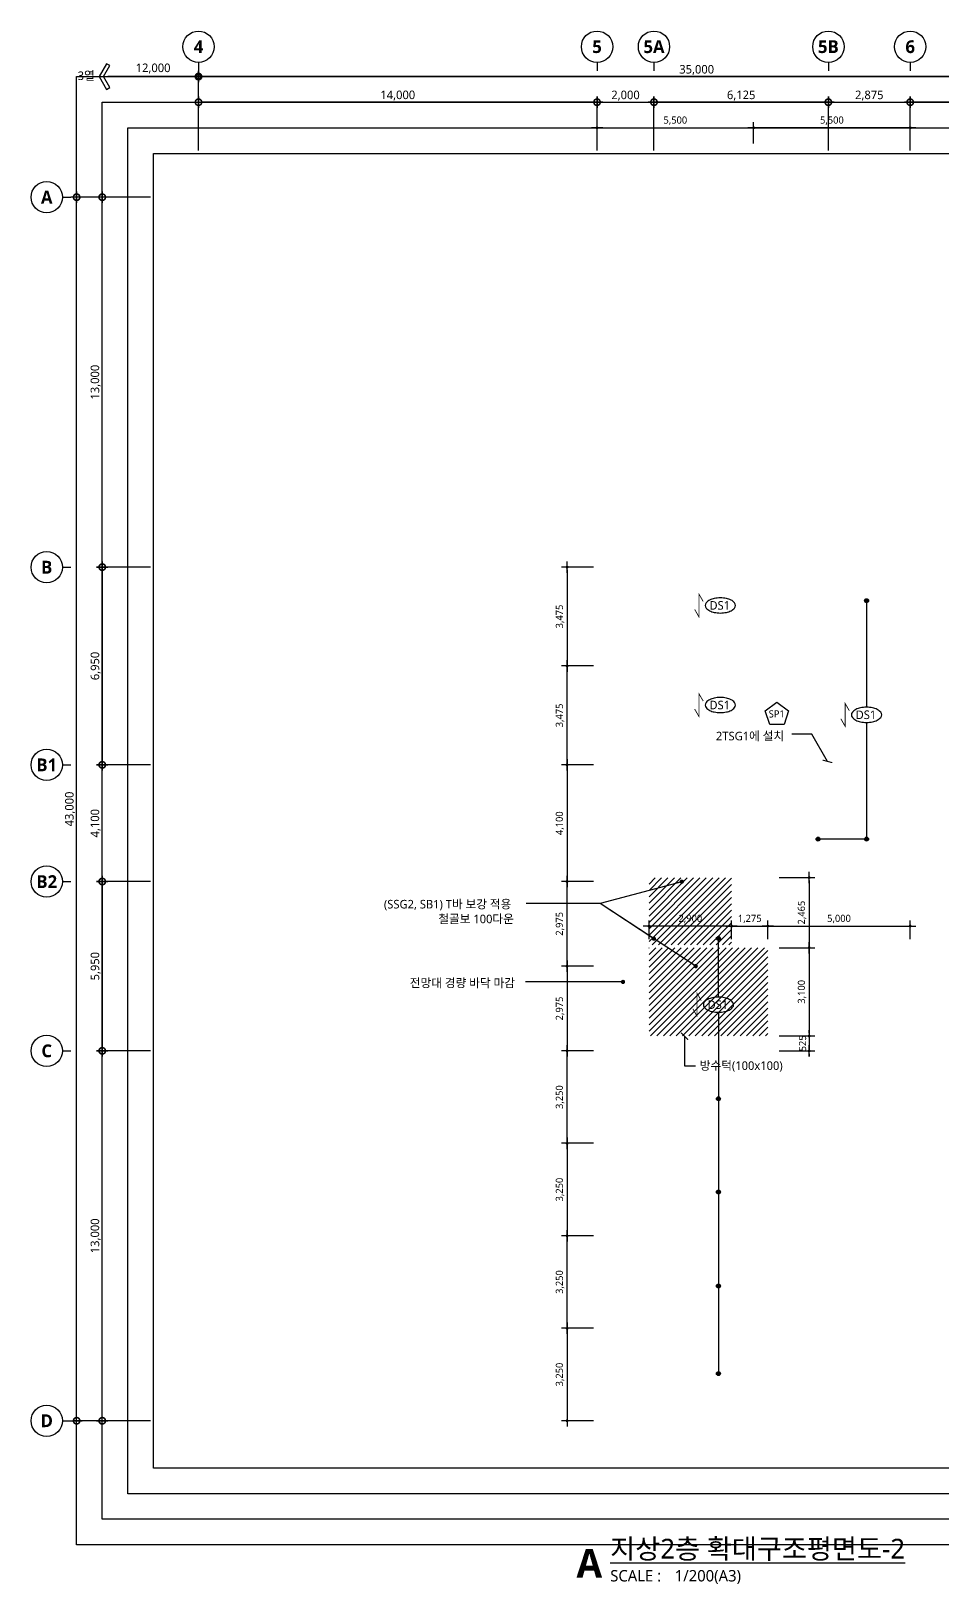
# Model space of a CAD drawing. Header units: millimetres. Extents: x 5446 to 585647, y 2414 to 57106.
# Drawn here: x 273398 to 305429, y 2528 to 57100 of the extents above; entities that cross this region are included whole.
import ezdxf
from ezdxf.enums import TextEntityAlignment as Align

# ---------------------------------------------------------------- set-up
doc = ezdxf.new("R2010")
doc.units = ezdxf.units.MM
doc.header["$LTSCALE"] = 100
doc.layers.get('DEFPOINTS').update_dxf_attribs({"color": 137})
for name, color, linetype in [('DIM', 7, 'Continuous'), ('DIM-INT', 7, 'Continuous'), ('S-COL', 2, 'Continuous'), ('S-SYM', 6, 'Continuous'), ('SYM', 6, 'Continuous'), ('SYM-BUB', 3, 'Continuous'), ('SYM-LEAD', 6, 'Continuous'), ('TAG', 6, 'Continuous'), ('TEX', 3, 'Continuous'), ('TEXT', 3, 'Continuous')]:
    doc.layers.add(name, color=color, linetype=linetype)
doc.layers.add('TEMP', color=171, linetype='Continuous', plot=False)
doc.styles.add('$0$스타일1', font='malgun.ttf')
doc.styles.get("Standard").update_dxf_attribs({"font": 'malgun.ttf'})
doc.styles.add('맑은고딕L', font='malgun.ttf')
doc.styles.add('스타일1', font='malgun.ttf')
doc.styles.add('스타일2', font='malgunbd.ttf')
doc.linetypes.add('WIREMESH2', pattern='A,5,-0.25,["X",Standard,S=1,R=0,X=-0.32,Y=-0.5],-0.25', length=5.5)
doc.dimstyles.new('CJA', dxfattribs={"dimscale": 300, "dimtxt": 2.7, "dimasz": 1, "dimexe": 2, "dimexo": 3, "dimgap": 1, "dimtad": 1, "dimdec": 0, "dimzin": 1, "dimdsep": 46, "dimlunit": 6, "dimtxsty": '$0$스타일1', "dimblk": 'CJDOT', "dimcen": 0.09, "dimdle": 1, "dimclrd": 256, "dimclre": 256, "dimclrt": 3, "dimadec": 0, "dimazin": 0, "dimtfac": 1, "dimtdec": 0, "dimtix": 1, "dimtmove": 2, "dimatfit": 3, "dimldrblk": 'CJDOT', "dimfxl": 1, "dimtolj": 1, "dimtzin": 1, "dimarcsym": 0})
doc.dimstyles.new('DIM-QD 1', dxfattribs={"dimtxt": 3, "dimasz": 1.5, "dimexe": 1, "dimexo": 0, "dimgap": 1, "dimtad": 1, "dimdec": 3, "dimdsep": 46, "dimlunit": 6, "dimtxsty": '스타일1', "dimblk1": 'ARCHTICK', "dimblk2": 'ARCHTICK', "dimsah": 1, "dimcen": 0, "dimclrd": 256, "dimclre": 256, "dimclrt": 3, "dimazin": 2, "dimtfac": 1, "dimtdec": 3, "dimtix": 1, "dimtmove": 2, "dimatfit": 3, "dimldrblk": 'ARCHTICK', "dimfxl": 1, "dimtolj": 1, "dimtzin": 0, "dimarcsym": 0})
doc.dimstyles.new('GAUN-100', dxfattribs={"dimscale": 100, "dimtxt": 3, "dimasz": 1, "dimexe": 1, "dimexo": 1, "dimgap": 0.5, "dimtad": 1, "dimdec": 0, "dimzin": 1, "dimdsep": 46, "dimlunit": 6, "dimtxsty": '스타일1', "dimblk": 'GAUN-DOT', "dimcen": -2, "dimdle": 2, "dimclrd": 256, "dimclre": 256, "dimclrt": 3, "dimadec": 0, "dimazin": 0, "dimtfac": 1, "dimtdec": 0, "dimtix": 1, "dimtmove": 2, "dimatfit": 3, "dimldrblk": 'DOTSMALL', "dimfxl": 1, "dimtolj": 1, "dimtzin": 1, "dimarcsym": 0})
pattern_1 = [(45, (-134620.66, -34637.78), (-112.2532, 112.2532), [])]

# ---------------------------------------------------------------- blocks, each defined once
blk = doc.blocks.new('NEW_BUB')
at = {"layer": 'SYM-BUB', "color": 6}
blk.add_line((0, 3), (0, 0), dxfattribs=at)
blk.add_circle((0, 8.5), 5.5, dxfattribs=at)
at = {"layer": 'SYM-BUB', "color": 3, "style": '스타일2'}
blk.add_attdef('X', text='', height=4.5, dxfattribs=at).set_placement((0, 8.5), align=Align.MIDDLE)
blk = doc.blocks.new('GAUN-DOT')
at = {"linetype": 'ByBlock'}
for p, q in [((2, 0), (-2, 0)), ((0, -2), (0, 2))]:
    blk.add_line(p, q, dxfattribs=at)
at = {"const_width": 2.25}
blk.add_lwpolyline([(0, 0.28125, 1), (0, -0.28125, 1)], format="xyb", close=True, dxfattribs=at)
blk = doc.blocks.new('*D27')
at = {"layer": 'DEFPOINTS', "color": 0, "transparency": 16777216}
for p in [(279279, 55500), (279279, 52800), (314279, 52800)]:
    blk.add_point(p, dxfattribs=at)
at = {"layer": 'DIM', "lineweight": -2, "transparency": 16777216}
for p, q in [((279279, 52900), (279279, 55600)), ((314179, 55500), (279379, 55500)), ((314279, 52900), (314279, 55600))]:
    blk.add_line(p, q, dxfattribs=at)
at = {"layer": 'DIM', "lineweight": -2, "transparency": 16777216, "xscale": 100, "yscale": 100, "zscale": 100, "rotation": 180}
blk.add_blockref('GAUN-DOT', (279279, 55500), dxfattribs=at)
at = {"layer": 'DIM', "lineweight": -2, "transparency": 16777216, "xscale": 100, "yscale": 100, "zscale": 100}
blk.add_blockref('GAUN-DOT', (314279, 55500), dxfattribs=at)
at = {"layer": 'DIM', "color": 3, "transparency": 16777216, "insert": (296779, 55730), "char_height": 300, "attachment_point": 5, "style": '스타일1'}
blk.add_mtext('\\A1;35,000', dxfattribs=at)
blk = doc.blocks.new('_DotSmall')
at = {"color": 0, "linetype": 'ByBlock', "const_width": 0.5}
blk.add_lwpolyline([(-0.0625, 0, 1), (0.0625, 0, 1)], format="xyb", close=True, dxfattribs=at)
blk = doc.blocks.new('*D28')
at = {"layer": 'DEFPOINTS', "color": 0, "transparency": 16777216}
for p in [(304279, 54600), (304279, 52800), (314279, 52800)]:
    blk.add_point(p, dxfattribs=at)
at = {"layer": 'DIM', "lineweight": -2, "transparency": 16777216}
for p, q in [((304279, 52900), (304279, 54700)), ((314179, 54600), (304379, 54600)), ((314279, 52900), (314279, 54700))]:
    blk.add_line(p, q, dxfattribs=at)
at = {"layer": 'DIM', "lineweight": -2, "transparency": 16777216, "xscale": 100, "yscale": 100, "zscale": 100, "rotation": 180}
blk.add_blockref('GAUN-DOT', (304279, 54600), dxfattribs=at)
at = {"layer": 'DIM', "lineweight": -2, "transparency": 16777216, "xscale": 100, "yscale": 100, "zscale": 100}
blk.add_blockref('GAUN-DOT', (314279, 54600), dxfattribs=at)
at = {"layer": 'DIM', "color": 3, "transparency": 16777216, "insert": (309279, 54831), "char_height": 300, "attachment_point": 5, "style": '스타일1'}
blk.add_mtext('\\A1;10,000', dxfattribs=at)
blk = doc.blocks.new('*D29')
at = {"layer": 'DEFPOINTS', "color": 0, "transparency": 16777216}
for p in [(275898, 21262), (277698, 21262), (277698, 8262)]:
    blk.add_point(p, dxfattribs=at)
at = {"layer": 'DIM', "lineweight": -2, "transparency": 16777216}
for p, q in [((277598, 21262), (275798, 21262)), ((275898, 8362), (275898, 21162)), ((277598, 8262), (275798, 8262))]:
    blk.add_line(p, q, dxfattribs=at)
at = {"layer": 'DIM', "lineweight": -2, "transparency": 16777216, "xscale": 100, "yscale": 100, "zscale": 100}
for p, rotation in [((275898, 21262), 90), ((275898, 8262), 270)]:
    blk.add_blockref('GAUN-DOT', p, dxfattribs=dict(at, rotation=rotation))
at = {"layer": 'DIM', "color": 3, "transparency": 16777216, "insert": (275667, 14762), "char_height": 300, "attachment_point": 5, "rotation": 90, "style": '스타일1'}
blk.add_mtext('\\A1;13,000', dxfattribs=at)
blk = doc.blocks.new('*D30')
at = {"layer": 'DEFPOINTS', "color": 0, "transparency": 16777216}
for p in [(274998, 51262), (277698, 51262), (277698, 8262)]:
    blk.add_point(p, dxfattribs=at)
at = {"layer": 'DIM', "lineweight": -2, "transparency": 16777216}
for p, q in [((277598, 51262), (274898, 51262)), ((274998, 8362), (274998, 51162)), ((277598, 8262), (274898, 8262))]:
    blk.add_line(p, q, dxfattribs=at)
at = {"layer": 'DIM', "lineweight": -2, "transparency": 16777216, "xscale": 100, "yscale": 100, "zscale": 100}
for p, rotation in [((274998, 51262), 90), ((274998, 8262), 270)]:
    blk.add_blockref('GAUN-DOT', p, dxfattribs=dict(at, rotation=rotation))
at = {"layer": 'DIM', "color": 3, "transparency": 16777216, "insert": (274768, 29762), "char_height": 300, "attachment_point": 5, "rotation": 90, "style": '스타일1'}
blk.add_mtext('\\A1;43,000', dxfattribs=at)
blk = doc.blocks.new('*D31')
at = {"layer": 'DEFPOINTS', "color": 0, "transparency": 16777216}
for p in [(275898, 51262), (277698, 51262), (277698, 38262)]:
    blk.add_point(p, dxfattribs=at)
at = {"layer": 'DIM', "lineweight": -2, "transparency": 16777216}
for p, q in [((277598, 51262), (275798, 51262)), ((275898, 38362), (275898, 51162)), ((277598, 38262), (275798, 38262))]:
    blk.add_line(p, q, dxfattribs=at)
at = {"layer": 'DIM', "lineweight": -2, "transparency": 16777216, "xscale": 100, "yscale": 100, "zscale": 100}
for p, rotation in [((275898, 51262), 90), ((275898, 38262), 270)]:
    blk.add_blockref('GAUN-DOT', p, dxfattribs=dict(at, rotation=rotation))
at = {"layer": 'DIM', "color": 3, "transparency": 16777216, "insert": (275667, 44762), "char_height": 300, "attachment_point": 5, "rotation": 90, "style": '스타일1'}
blk.add_mtext('\\A1;13,000', dxfattribs=at)
blk = doc.blocks.new('_ARCHTICK')
at = {"color": 0, "linetype": 'ByBlock', "const_width": 0.15}
blk.add_lwpolyline([(-0.5, -0.5), (0.5, 0.5)], dxfattribs=at)
blk = doc.blocks.new('CJDOT')
blk.add_line((-2, 0), (2, 0))
at = {"const_width": 0.5}
blk.add_lwpolyline([(-0.25, 0, 1), (0.25, 0, 1)], format="xyb", close=True, dxfattribs=at)
blk = doc.blocks.new('*D151')
at = {"layer": 'DEFPOINTS', "color": 0, "transparency": 16777216}
for p in [(299279, 25646), (298005, 24887), (299279, 24887)]:
    blk.add_point(p, dxfattribs=at)
at = {"layer": 'DIM-INT', "lineweight": -2, "transparency": 16777216}
for p, q in [((298005, 25187), (298005, 25846)), ((299279, 25187), (299279, 25846)), ((298105, 25646), (299179, 25646))]:
    blk.add_line(p, q, dxfattribs=at)
at = {"layer": 'DIM-INT', "lineweight": -2, "transparency": 16777216, "xscale": 100, "yscale": 100, "zscale": 100, "rotation": 180}
blk.add_blockref('CJDOT', (298005, 25646), dxfattribs=at)
at = {"layer": 'DIM-INT', "lineweight": -2, "transparency": 16777216, "xscale": 100, "yscale": 100, "zscale": 100}
blk.add_blockref('CJDOT', (299279, 25646), dxfattribs=at)
at = {"layer": 'DIM-INT', "color": 3, "transparency": 16777216, "insert": (298642, 25897), "char_height": 250, "attachment_point": 5, "style": '$0$스타일1'}
blk.add_mtext('\\A1;1,275', dxfattribs=at)
blk = doc.blocks.new('*D150')
at = {"layer": 'DEFPOINTS', "color": 0, "transparency": 16777216}
for p in [(295104, 25646), (295104, 24887), (298005, 24887)]:
    blk.add_point(p, dxfattribs=at)
at = {"layer": 'DIM-INT', "lineweight": -2, "transparency": 16777216}
for p, q in [((295104, 25187), (295104, 25846)), ((298005, 25187), (298005, 25846)), ((297905, 25646), (295204, 25646))]:
    blk.add_line(p, q, dxfattribs=at)
at = {"layer": 'DIM-INT', "lineweight": -2, "transparency": 16777216, "xscale": 100, "yscale": 100, "zscale": 100, "rotation": 180}
blk.add_blockref('CJDOT', (295104, 25646), dxfattribs=at)
at = {"layer": 'DIM-INT', "lineweight": -2, "transparency": 16777216, "xscale": 100, "yscale": 100, "zscale": 100}
blk.add_blockref('CJDOT', (298005, 25646), dxfattribs=at)
at = {"layer": 'DIM-INT', "color": 3, "transparency": 16777216, "insert": (296555, 25896), "char_height": 250, "attachment_point": 5, "style": '$0$스타일1'}
blk.add_mtext('\\A1;2,900', dxfattribs=at)
blk = doc.blocks.new('*D162')
at = {"layer": 'DEFPOINTS', "color": 0, "transparency": 16777216}
for p in [(293460, 38262), (292227, 34787), (293460, 34787)]:
    blk.add_point(p, dxfattribs=at)
at = {"layer": 'DIM-INT', "lineweight": -2, "transparency": 16777216}
for p, q in [((293160, 38262), (292027, 38262)), ((292227, 38162), (292227, 34887)), ((293160, 34787), (292027, 34787))]:
    blk.add_line(p, q, dxfattribs=at)
at = {"layer": 'DIM-INT', "lineweight": -2, "transparency": 16777216, "xscale": 100, "yscale": 100, "zscale": 100}
for p, rotation in [((292227, 38262), 90), ((292227, 34787), 270)]:
    blk.add_blockref('CJDOT', p, dxfattribs=dict(at, rotation=rotation))
at = {"layer": 'DIM-INT', "color": 3, "transparency": 16777216, "insert": (291977, 36525), "char_height": 250, "attachment_point": 5, "rotation": 90, "style": '$0$스타일1'}
blk.add_mtext('\\A1;3,475', dxfattribs=at)
blk = doc.blocks.new('*D163')
at = {"layer": 'DEFPOINTS', "color": 0, "transparency": 16777216}
for p in [(292227, 34787), (293460, 34787), (293460, 31312)]:
    blk.add_point(p, dxfattribs=at)
at = {"layer": 'DIM-INT', "lineweight": -2, "transparency": 16777216}
for p, q in [((293160, 34787), (292027, 34787)), ((292227, 31412), (292227, 34687)), ((293160, 31312), (292027, 31312))]:
    blk.add_line(p, q, dxfattribs=at)
at = {"layer": 'DIM-INT', "lineweight": -2, "transparency": 16777216, "xscale": 100, "yscale": 100, "zscale": 100}
for p, rotation in [((292227, 34787), 90), ((292227, 31312), 270)]:
    blk.add_blockref('CJDOT', p, dxfattribs=dict(at, rotation=rotation))
at = {"layer": 'DIM-INT', "color": 3, "transparency": 16777216, "insert": (291977, 33050), "char_height": 250, "attachment_point": 5, "rotation": 90, "style": '$0$스타일1'}
blk.add_mtext('\\A1;3,475', dxfattribs=at)
blk = doc.blocks.new('*D164')
at = {"layer": 'DEFPOINTS', "color": 0, "transparency": 16777216}
for p in [(293460, 31312), (292227, 27212), (293460, 27212)]:
    blk.add_point(p, dxfattribs=at)
at = {"layer": 'DIM-INT', "lineweight": -2, "transparency": 16777216}
for p, q in [((293160, 31312), (292027, 31312)), ((292227, 31212), (292227, 27312)), ((293160, 27212), (292027, 27212))]:
    blk.add_line(p, q, dxfattribs=at)
at = {"layer": 'DIM-INT', "lineweight": -2, "transparency": 16777216, "xscale": 100, "yscale": 100, "zscale": 100}
for p, rotation in [((292227, 31312), 90), ((292227, 27212), 270)]:
    blk.add_blockref('CJDOT', p, dxfattribs=dict(at, rotation=rotation))
at = {"layer": 'DIM-INT', "color": 3, "transparency": 16777216, "insert": (291976, 29262), "char_height": 250, "attachment_point": 5, "rotation": 90, "style": '$0$스타일1'}
blk.add_mtext('\\A1;4,100', dxfattribs=at)
blk = doc.blocks.new('*D165')
at = {"layer": 'DEFPOINTS', "color": 0, "transparency": 16777216}
for p in [(292227, 27212), (293460, 27212), (293460, 24237)]:
    blk.add_point(p, dxfattribs=at)
at = {"layer": 'DIM-INT', "lineweight": -2, "transparency": 16777216}
for p, q in [((293160, 27212), (292027, 27212)), ((292227, 24337), (292227, 27112)), ((293160, 24237), (292027, 24237))]:
    blk.add_line(p, q, dxfattribs=at)
at = {"layer": 'DIM-INT', "lineweight": -2, "transparency": 16777216, "xscale": 100, "yscale": 100, "zscale": 100}
for p, rotation in [((292227, 27212), 90), ((292227, 24237), 270)]:
    blk.add_blockref('CJDOT', p, dxfattribs=dict(at, rotation=rotation))
at = {"layer": 'DIM-INT', "color": 3, "transparency": 16777216, "insert": (291977, 25725), "char_height": 250, "attachment_point": 5, "rotation": 90, "style": '$0$스타일1'}
blk.add_mtext('\\A1;2,975', dxfattribs=at)
blk = doc.blocks.new('*D166')
at = {"layer": 'DEFPOINTS', "color": 0, "transparency": 16777216}
for p in [(293460, 24237), (292227, 21262), (293460, 21262)]:
    blk.add_point(p, dxfattribs=at)
at = {"layer": 'DIM-INT', "lineweight": -2, "transparency": 16777216}
for p, q in [((293160, 24237), (292027, 24237)), ((292227, 24137), (292227, 21362)), ((293160, 21262), (292027, 21262))]:
    blk.add_line(p, q, dxfattribs=at)
at = {"layer": 'DIM-INT', "lineweight": -2, "transparency": 16777216, "xscale": 100, "yscale": 100, "zscale": 100}
for p, rotation in [((292227, 24237), 90), ((292227, 21262), 270)]:
    blk.add_blockref('CJDOT', p, dxfattribs=dict(at, rotation=rotation))
at = {"layer": 'DIM-INT', "color": 3, "transparency": 16777216, "insert": (291977, 22750), "char_height": 250, "attachment_point": 5, "rotation": 90, "style": '$0$스타일1'}
blk.add_mtext('\\A1;2,975', dxfattribs=at)
blk = doc.blocks.new('*D167')
at = {"layer": 'DEFPOINTS', "color": 0, "transparency": 16777216}
for p in [(292227, 21262), (293460, 21262), (293460, 18012)]:
    blk.add_point(p, dxfattribs=at)
at = {"layer": 'DIM-INT', "lineweight": -2, "transparency": 16777216}
for p, q in [((293160, 21262), (292027, 21262)), ((292227, 18112), (292227, 21162)), ((293160, 18012), (292027, 18012))]:
    blk.add_line(p, q, dxfattribs=at)
at = {"layer": 'DIM-INT', "lineweight": -2, "transparency": 16777216, "xscale": 100, "yscale": 100, "zscale": 100}
for p, rotation in [((292227, 21262), 90), ((292227, 18012), 270)]:
    blk.add_blockref('CJDOT', p, dxfattribs=dict(at, rotation=rotation))
at = {"layer": 'DIM-INT', "color": 3, "transparency": 16777216, "insert": (291977, 19637), "char_height": 250, "attachment_point": 5, "rotation": 90, "style": '$0$스타일1'}
blk.add_mtext('\\A1;3,250', dxfattribs=at)
blk = doc.blocks.new('*D168')
at = {"layer": 'DEFPOINTS', "color": 0, "transparency": 16777216}
for p in [(293460, 18012), (292227, 14762), (293460, 14762)]:
    blk.add_point(p, dxfattribs=at)
at = {"layer": 'DIM-INT', "lineweight": -2, "transparency": 16777216}
for p, q in [((293160, 18012), (292027, 18012)), ((292227, 17912), (292227, 14862)), ((293160, 14762), (292027, 14762))]:
    blk.add_line(p, q, dxfattribs=at)
at = {"layer": 'DIM-INT', "lineweight": -2, "transparency": 16777216, "xscale": 100, "yscale": 100, "zscale": 100}
for p, rotation in [((292227, 18012), 90), ((292227, 14762), 270)]:
    blk.add_blockref('CJDOT', p, dxfattribs=dict(at, rotation=rotation))
at = {"layer": 'DIM-INT', "color": 3, "transparency": 16777216, "insert": (291977, 16387), "char_height": 250, "attachment_point": 5, "rotation": 90, "style": '$0$스타일1'}
blk.add_mtext('\\A1;3,250', dxfattribs=at)
blk = doc.blocks.new('*D169')
at = {"layer": 'DEFPOINTS', "color": 0, "transparency": 16777216}
for p in [(292227, 14762), (293460, 14762), (293460, 11512)]:
    blk.add_point(p, dxfattribs=at)
at = {"layer": 'DIM-INT', "lineweight": -2, "transparency": 16777216}
for p, q in [((293160, 14762), (292027, 14762)), ((292227, 11612), (292227, 14662)), ((293160, 11512), (292027, 11512))]:
    blk.add_line(p, q, dxfattribs=at)
at = {"layer": 'DIM-INT', "lineweight": -2, "transparency": 16777216, "xscale": 100, "yscale": 100, "zscale": 100}
for p, rotation in [((292227, 14762), 90), ((292227, 11512), 270)]:
    blk.add_blockref('CJDOT', p, dxfattribs=dict(at, rotation=rotation))
at = {"layer": 'DIM-INT', "color": 3, "transparency": 16777216, "insert": (291977, 13137), "char_height": 250, "attachment_point": 5, "rotation": 90, "style": '$0$스타일1'}
blk.add_mtext('\\A1;3,250', dxfattribs=at)
blk = doc.blocks.new('*D170')
at = {"layer": 'DEFPOINTS', "color": 0, "transparency": 16777216}
for p in [(293460, 11512), (292227, 8262), (293460, 8262)]:
    blk.add_point(p, dxfattribs=at)
at = {"layer": 'DIM-INT', "lineweight": -2, "transparency": 16777216}
for p, q in [((293160, 11512), (292027, 11512)), ((292227, 11412), (292227, 8362)), ((293160, 8262), (292027, 8262))]:
    blk.add_line(p, q, dxfattribs=at)
at = {"layer": 'DIM-INT', "lineweight": -2, "transparency": 16777216, "xscale": 100, "yscale": 100, "zscale": 100}
for p, rotation in [((292227, 11512), 90), ((292227, 8262), 270)]:
    blk.add_blockref('CJDOT', p, dxfattribs=dict(at, rotation=rotation))
at = {"layer": 'DIM-INT', "color": 3, "transparency": 16777216, "insert": (291977, 9887), "char_height": 250, "attachment_point": 5, "rotation": 90, "style": '$0$스타일1'}
blk.add_mtext('\\A1;3,250', dxfattribs=at)
blk = doc.blocks.new('*D171')
at = {"layer": 'DEFPOINTS', "color": 0, "transparency": 16777216}
for p in [(298779, 53700), (293279, 52850), (298779, 52850)]:
    blk.add_point(p, dxfattribs=at)
at = {"layer": 'DIM-INT', "lineweight": -2, "transparency": 16777216}
for p, q in [((293279, 53150), (293279, 53900)), ((293379, 53700), (298679, 53700)), ((298779, 53150), (298779, 53900))]:
    blk.add_line(p, q, dxfattribs=at)
at = {"layer": 'DIM-INT', "lineweight": -2, "transparency": 16777216, "xscale": 100, "yscale": 100, "zscale": 100, "rotation": 180}
blk.add_blockref('CJDOT', (293279, 53700), dxfattribs=at)
at = {"layer": 'DIM-INT', "lineweight": -2, "transparency": 16777216, "xscale": 100, "yscale": 100, "zscale": 100}
blk.add_blockref('CJDOT', (298779, 53700), dxfattribs=at)
at = {"layer": 'DIM-INT', "color": 3, "transparency": 16777216, "insert": (296029, 53950), "char_height": 250, "attachment_point": 5, "style": '$0$스타일1'}
blk.add_mtext('\\A1;5,500', dxfattribs=at)
blk = doc.blocks.new('*D172')
at = {"layer": 'DEFPOINTS', "color": 0, "transparency": 16777216}
for p in [(298779, 53700), (298779, 52850), (304279, 52850)]:
    blk.add_point(p, dxfattribs=at)
at = {"layer": 'DIM-INT', "lineweight": -2, "transparency": 16777216}
for p, q in [((298779, 53150), (298779, 53900)), ((304179, 53700), (298879, 53700)), ((304279, 53150), (304279, 53900))]:
    blk.add_line(p, q, dxfattribs=at)
at = {"layer": 'DIM-INT', "lineweight": -2, "transparency": 16777216, "xscale": 100, "yscale": 100, "zscale": 100, "rotation": 180}
blk.add_blockref('CJDOT', (298779, 53700), dxfattribs=at)
at = {"layer": 'DIM-INT', "lineweight": -2, "transparency": 16777216, "xscale": 100, "yscale": 100, "zscale": 100}
blk.add_blockref('CJDOT', (304279, 53700), dxfattribs=at)
at = {"layer": 'DIM-INT', "color": 3, "transparency": 16777216, "insert": (301529, 53950), "char_height": 250, "attachment_point": 5, "style": '$0$스타일1'}
blk.add_mtext('\\A1;5,500', dxfattribs=at)
blk = doc.blocks.new('*D173')
at = {"layer": 'DEFPOINTS', "color": 0, "transparency": 16777216}
for p in [(309279, 53700), (304279, 52850), (309279, 52800)]:
    blk.add_point(p, dxfattribs=at)
at = {"layer": 'DIM-INT', "lineweight": -2, "transparency": 16777216}
for p, q in [((304279, 53150), (304279, 53900)), ((304379, 53700), (309179, 53700)), ((309279, 53100), (309279, 53900))]:
    blk.add_line(p, q, dxfattribs=at)
at = {"layer": 'DIM-INT', "lineweight": -2, "transparency": 16777216, "xscale": 100, "yscale": 100, "zscale": 100, "rotation": 180}
blk.add_blockref('CJDOT', (304279, 53700), dxfattribs=at)
at = {"layer": 'DIM-INT', "lineweight": -2, "transparency": 16777216, "xscale": 100, "yscale": 100, "zscale": 100}
blk.add_blockref('CJDOT', (309279, 53700), dxfattribs=at)
at = {"layer": 'DIM-INT', "color": 3, "transparency": 16777216, "insert": (306779, 53950), "char_height": 250, "attachment_point": 5, "style": '$0$스타일1'}
blk.add_mtext('\\A1;5,000', dxfattribs=at)
blk = doc.blocks.new('*D209')
at = {"layer": 'DEFPOINTS', "color": 0, "transparency": 16777216}
for p in [(304279, 25646), (299279, 24887), (304279, 24887)]:
    blk.add_point(p, dxfattribs=at)
at = {"layer": 'DIM-INT', "lineweight": -2, "transparency": 16777216}
for p, q in [((299279, 25187), (299279, 25846)), ((304279, 25187), (304279, 25846)), ((299379, 25646), (304179, 25646))]:
    blk.add_line(p, q, dxfattribs=at)
at = {"layer": 'DIM-INT', "lineweight": -2, "transparency": 16777216, "xscale": 100, "yscale": 100, "zscale": 100, "rotation": 180}
blk.add_blockref('CJDOT', (299279, 25646), dxfattribs=at)
at = {"layer": 'DIM-INT', "lineweight": -2, "transparency": 16777216, "xscale": 100, "yscale": 100, "zscale": 100}
blk.add_blockref('CJDOT', (304279, 25646), dxfattribs=at)
at = {"layer": 'DIM-INT', "color": 3, "transparency": 16777216, "insert": (301779, 25896), "char_height": 250, "attachment_point": 5, "style": '$0$스타일1'}
blk.add_mtext('\\A1;5,000', dxfattribs=at)
blk = doc.blocks.new('*D210')
at = {"layer": 'DEFPOINTS', "color": 0, "transparency": 16777216}
for p in [(299379, 27352), (299379, 24887), (300730, 24887)]:
    blk.add_point(p, dxfattribs=at)
at = {"layer": 'DIM-INT', "lineweight": -2, "transparency": 16777216}
for p, q in [((299679, 27352), (300930, 27352)), ((300730, 27252), (300730, 24987)), ((299679, 24887), (300930, 24887))]:
    blk.add_line(p, q, dxfattribs=at)
at = {"layer": 'DIM-INT', "lineweight": -2, "transparency": 16777216, "xscale": 100, "yscale": 100, "zscale": 100}
for p, rotation in [((300730, 27352), 90), ((300730, 24887), 270)]:
    blk.add_blockref('CJDOT', p, dxfattribs=dict(at, rotation=rotation))
at = {"layer": 'DIM-INT', "color": 3, "transparency": 16777216, "insert": (300480, 26120), "char_height": 250, "attachment_point": 5, "rotation": 90, "style": '$0$스타일1'}
blk.add_mtext('\\A1;2,465', dxfattribs=at)
blk = doc.blocks.new('*D211')
at = {"layer": 'DEFPOINTS', "color": 0, "transparency": 16777216}
for p in [(299379, 24887), (299379, 21787), (300730, 21787)]:
    blk.add_point(p, dxfattribs=at)
at = {"layer": 'DIM-INT', "lineweight": -2, "transparency": 16777216}
for p, q in [((299679, 24887), (300930, 24887)), ((300730, 24787), (300730, 21887)), ((299679, 21787), (300930, 21787))]:
    blk.add_line(p, q, dxfattribs=at)
at = {"layer": 'DIM-INT', "lineweight": -2, "transparency": 16777216, "xscale": 100, "yscale": 100, "zscale": 100}
for p, rotation in [((300730, 24887), 90), ((300730, 21787), 270)]:
    blk.add_blockref('CJDOT', p, dxfattribs=dict(at, rotation=rotation))
at = {"layer": 'DIM-INT', "color": 3, "transparency": 16777216, "insert": (300479, 23337), "char_height": 250, "attachment_point": 5, "rotation": 90, "style": '$0$스타일1'}
blk.add_mtext('\\A1;3,100', dxfattribs=at)
blk = doc.blocks.new('*D212')
at = {"layer": 'DEFPOINTS', "color": 0, "transparency": 16777216}
for p in [(299379, 21787), (299379, 21262), (300730, 21262)]:
    blk.add_point(p, dxfattribs=at)
at = {"layer": 'DIM-INT', "lineweight": -2, "transparency": 16777216}
for p, q in [((300730, 21887), (300730, 21987)), ((299679, 21787), (300930, 21787)), ((300730, 21787), (300730, 21262)), ((299679, 21262), (300930, 21262)), ((300730, 21162), (300730, 21062))]:
    blk.add_line(p, q, dxfattribs=at)
at = {"layer": 'DIM-INT', "lineweight": -2, "transparency": 16777216, "xscale": 100, "yscale": 100, "zscale": 100}
for p, rotation in [((300730, 21787), 270), ((300730, 21262), 90)]:
    blk.add_blockref('CJDOT', p, dxfattribs=dict(at, rotation=rotation))
at = {"layer": 'DIM-INT', "color": 3, "transparency": 16777216, "insert": (300500, 21525), "char_height": 250, "attachment_point": 5, "rotation": 90, "style": '$0$스타일1'}
blk.add_mtext('\\A1;525', dxfattribs=at)
blk = doc.blocks.new('*D305')
at = {"layer": 'DEFPOINTS', "color": 0, "transparency": 16777216}
for p in [(277698, 38262), (275898, 31312), (277698, 31312)]:
    blk.add_point(p, dxfattribs=at)
at = {"layer": 'DIM', "lineweight": -2, "transparency": 16777216}
for p, q in [((277598, 38262), (275798, 38262)), ((275898, 38162), (275898, 31412)), ((277598, 31312), (275798, 31312))]:
    blk.add_line(p, q, dxfattribs=at)
at = {"layer": 'DIM', "lineweight": -2, "transparency": 16777216, "xscale": 100, "yscale": 100, "zscale": 100}
for p, rotation in [((275898, 38262), 90), ((275898, 31312), 270)]:
    blk.add_blockref('GAUN-DOT', p, dxfattribs=dict(at, rotation=rotation))
at = {"layer": 'DIM', "color": 3, "transparency": 16777216, "insert": (275668, 34787), "char_height": 300, "attachment_point": 5, "rotation": 90, "style": '스타일1'}
blk.add_mtext('\\A1;6,950', dxfattribs=at)
blk = doc.blocks.new('*D306')
at = {"layer": 'DEFPOINTS', "color": 0, "transparency": 16777216}
for p in [(275898, 31312), (277698, 31312), (277698, 27212)]:
    blk.add_point(p, dxfattribs=at)
at = {"layer": 'DIM', "lineweight": -2, "transparency": 16777216}
for p, q in [((277598, 31312), (275798, 31312)), ((275898, 27312), (275898, 31212)), ((277598, 27212), (275798, 27212))]:
    blk.add_line(p, q, dxfattribs=at)
at = {"layer": 'DIM', "lineweight": -2, "transparency": 16777216, "xscale": 100, "yscale": 100, "zscale": 100}
for p, rotation in [((275898, 31312), 90), ((275898, 27212), 270)]:
    blk.add_blockref('GAUN-DOT', p, dxfattribs=dict(at, rotation=rotation))
at = {"layer": 'DIM', "color": 3, "transparency": 16777216, "insert": (275667, 29262), "char_height": 300, "attachment_point": 5, "rotation": 90, "style": '스타일1'}
blk.add_mtext('\\A1;4,100', dxfattribs=at)
blk = doc.blocks.new('*D307')
at = {"layer": 'DEFPOINTS', "color": 0, "transparency": 16777216}
for p in [(277698, 27212), (275898, 21262), (277698, 21262)]:
    blk.add_point(p, dxfattribs=at)
at = {"layer": 'DIM', "lineweight": -2, "transparency": 16777216}
for p, q in [((277598, 27212), (275798, 27212)), ((275898, 27112), (275898, 21362)), ((277598, 21262), (275798, 21262))]:
    blk.add_line(p, q, dxfattribs=at)
at = {"layer": 'DIM', "lineweight": -2, "transparency": 16777216, "xscale": 100, "yscale": 100, "zscale": 100}
for p, rotation in [((275898, 27212), 90), ((275898, 21262), 270)]:
    blk.add_blockref('GAUN-DOT', p, dxfattribs=dict(at, rotation=rotation))
at = {"layer": 'DIM', "color": 3, "transparency": 16777216, "insert": (275668, 24237), "char_height": 300, "attachment_point": 5, "rotation": 90, "style": '스타일1'}
blk.add_mtext('\\A1;5,950', dxfattribs=at)
blk = doc.blocks.new('*D319')
at = {"layer": 'DEFPOINTS', "color": 0, "transparency": 16777216}
for p in [(295279, 54600), (293279, 52800), (295279, 52800)]:
    blk.add_point(p, dxfattribs=at)
at = {"layer": 'DIM', "lineweight": -2, "transparency": 16777216}
for p, q in [((293279, 52900), (293279, 54700)), ((293379, 54600), (295179, 54600)), ((295279, 52900), (295279, 54700))]:
    blk.add_line(p, q, dxfattribs=at)
at = {"layer": 'DIM', "lineweight": -2, "transparency": 16777216, "xscale": 100, "yscale": 100, "zscale": 100, "rotation": 180}
blk.add_blockref('GAUN-DOT', (293279, 54600), dxfattribs=at)
at = {"layer": 'DIM', "lineweight": -2, "transparency": 16777216, "xscale": 100, "yscale": 100, "zscale": 100}
blk.add_blockref('GAUN-DOT', (295279, 54600), dxfattribs=at)
at = {"layer": 'DIM', "color": 3, "transparency": 16777216, "insert": (294279, 54830), "char_height": 300, "attachment_point": 5, "style": '스타일1'}
blk.add_mtext('\\A1;2,000', dxfattribs=at)
blk = doc.blocks.new('*D320')
at = {"layer": 'DEFPOINTS', "color": 0, "transparency": 16777216}
for p in [(295279, 54600), (295279, 52800), (301404, 52800)]:
    blk.add_point(p, dxfattribs=at)
at = {"layer": 'DIM', "lineweight": -2, "transparency": 16777216}
for p, q in [((295279, 52900), (295279, 54700)), ((301304, 54600), (295379, 54600)), ((301404, 52900), (301404, 54700))]:
    blk.add_line(p, q, dxfattribs=at)
at = {"layer": 'DIM', "lineweight": -2, "transparency": 16777216, "xscale": 100, "yscale": 100, "zscale": 100, "rotation": 180}
blk.add_blockref('GAUN-DOT', (295279, 54600), dxfattribs=at)
at = {"layer": 'DIM', "lineweight": -2, "transparency": 16777216, "xscale": 100, "yscale": 100, "zscale": 100}
blk.add_blockref('GAUN-DOT', (301404, 54600), dxfattribs=at)
at = {"layer": 'DIM', "color": 3, "transparency": 16777216, "insert": (298342, 54831), "char_height": 300, "attachment_point": 5, "style": '스타일1'}
blk.add_mtext('\\A1;6,125', dxfattribs=at)
blk = doc.blocks.new('*D321')
at = {"layer": 'DEFPOINTS', "color": 0, "transparency": 16777216}
for p in [(304279, 54600), (301404, 52800), (304279, 52800)]:
    blk.add_point(p, dxfattribs=at)
at = {"layer": 'DIM', "lineweight": -2, "transparency": 16777216}
for p, q in [((301404, 52900), (301404, 54700)), ((301504, 54600), (304179, 54600)), ((304279, 52900), (304279, 54700))]:
    blk.add_line(p, q, dxfattribs=at)
at = {"layer": 'DIM', "lineweight": -2, "transparency": 16777216, "xscale": 100, "yscale": 100, "zscale": 100, "rotation": 180}
blk.add_blockref('GAUN-DOT', (301404, 54600), dxfattribs=at)
at = {"layer": 'DIM', "lineweight": -2, "transparency": 16777216, "xscale": 100, "yscale": 100, "zscale": 100}
blk.add_blockref('GAUN-DOT', (304279, 54600), dxfattribs=at)
at = {"layer": 'DIM', "color": 3, "transparency": 16777216, "insert": (302842, 54830), "char_height": 300, "attachment_point": 5, "style": '스타일1'}
blk.add_mtext('\\A1;2,875', dxfattribs=at)
blk = doc.blocks.new('*D388')
at = {"layer": 'DEFPOINTS', "color": 0, "transparency": 16777216}
for p in [(279279, 54600), (279279, 52800), (293279, 52800)]:
    blk.add_point(p, dxfattribs=at)
at = {"layer": 'DIM', "lineweight": -2, "transparency": 16777216}
for p, q in [((279279, 52900), (279279, 54700)), ((293179, 54600), (279379, 54600)), ((293279, 52900), (293279, 54700))]:
    blk.add_line(p, q, dxfattribs=at)
at = {"layer": 'DIM', "lineweight": -2, "transparency": 16777216, "xscale": 100, "yscale": 100, "zscale": 100, "rotation": 180}
blk.add_blockref('GAUN-DOT', (279279, 54600), dxfattribs=at)
at = {"layer": 'DIM', "lineweight": -2, "transparency": 16777216, "xscale": 100, "yscale": 100, "zscale": 100}
blk.add_blockref('GAUN-DOT', (293279, 54600), dxfattribs=at)
at = {"layer": 'DIM', "color": 3, "transparency": 16777216, "insert": (286279, 54831), "char_height": 300, "attachment_point": 5, "style": '스타일1'}
blk.add_mtext('\\A1;14,000', dxfattribs=at)
blk = doc.blocks.new('연장 화살표')
at = {"layer": 'DIM'}
blk.add_line((-0.49, 0), (-1, 0), dxfattribs=at)
blk.add_lwpolyline([(-1.23, 1.29), (-0.49, 0), (-1.23, -1.29), (-0.86, -1.5), (0, 0), (-0.86, 1.5)], close=True, dxfattribs=at)
blk = doc.blocks.new('*D389')
at = {"layer": 'DEFPOINTS', "color": 0, "transparency": 16777216}
for p in [(275790, 55500), (275790, 55500), (279279, 53400)]:
    blk.add_point(p, dxfattribs=at)
at = {"layer": 'DIM', "color": 7, "lineweight": -2, "transparency": 16777216}
for p, q in [((279279, 53700), (279279, 55700)), ((279479, 55500), (276090, 55500))]:
    blk.add_line(p, q, dxfattribs=at)
at = {"layer": 'DIM', "color": 7, "lineweight": -2, "transparency": 16777216, "xscale": 300, "yscale": 300, "zscale": 300, "rotation": 180}
blk.add_blockref('연장 화살표', (275790, 55500), dxfattribs=at)
at = {"layer": 'DIM', "color": 7, "lineweight": -2, "transparency": 16777216, "xscale": 300, "yscale": 300, "zscale": 300}
blk.add_blockref('_DotSmall', (279279, 55500), dxfattribs=at)
at = {"layer": 'DIM', "color": 3, "transparency": 16777216, "insert": (277684, 55781), "char_height": 300, "attachment_point": 5, "style": '스타일1'}
blk.add_mtext('\\A1;12,000', dxfattribs=at)
blk = doc.blocks.new('dwgtitle')
at = {"layer": 'SYM', "color": 3, "style": '스타일1'}
blk.add_text('SCALE :', height=4, dxfattribs=at).set_placement((12.25, -1.4))
for tag, p, height in [('%%UTITLE', (12.25, 6.59), 7), ('1/100', (34.89, -1.4), 4)]:
    blk.add_attdef(tag, p, '', height=height, dxfattribs=at)
at = {"layer": 'SYM', "color": 6, "style": '스타일2'}
blk.add_attdef('A', text='', height=10, dxfattribs=at).set_placement((4.89, 5), align=Align.MIDDLE)
blk = doc.blocks.new('st-slab')
at = {"layer": 'S-SYM', "color": 7, "const_width": 30}
blk.add_lwpolyline([(150, 540), (0, 800), (0, 0), (-150, 260)], dxfattribs=at)
at = {"layer": 'S-SYM'}
blk.add_lwpolyline([(1284, 400, 0.174705), (1251, 490, 0.104203), (1128, 588, 0.064948), (967, 644, 0.051099), (752, 666, 0.051099), (538, 644, 0.064948), (377, 588, 0.104203), (254, 490, 0.174705), (221, 400, 0.174705), (254, 310, 0.104203), (377, 212, 0.064948), (538, 156, 0.051099), (752, 134, 0.051099), (967, 156, 0.064948), (1128, 212, 0.104203), (1251, 310, 0.174705)], format="xyb", close=True, dxfattribs=at)
at = {"layer": 'S-SYM', "color": 3, "style": '스타일1'}
blk.add_attdef('SLAB', text='', height=300, dxfattribs=at).set_placement((731, 402), align=Align.MIDDLE)

msp = doc.modelspace()

# ---------------------------------------------------------------- hatches: boundary and pattern name
at = {"layer": 'DIM'}
h = msp.add_hatch(dxfattribs=at)
h.set_pattern_fill('ANSI31', color=251, scale=50)
h.set_pattern_definition(pattern_1)
h.paths.add_polyline_path([(295104.3, 27337.2), (298004.3, 27337.2), (298004.3, 24986.4), (295104.3, 24986.4)])
h = msp.add_hatch(dxfattribs=at)
h.set_pattern_fill('ANSI31', color=251, scale=50)
h.set_pattern_definition(pattern_1)
h.paths.add_polyline_path([(295104.3, 24887.2), (299279.3, 24887.2), (299279.3, 21787.2), (295104.3, 21787.2)])
at = {"layer": 'SYM-LEAD'}
h = msp.add_hatch(color=256, dxfattribs=at)
h.dxf.hatch_style = 1
h.paths.add_polyline_path([(302814.4, 37080.7, 1), (302676.5, 37080.7, 1)])
h = msp.add_hatch(color=256, dxfattribs=at)
h.dxf.hatch_style = 1
h.paths.add_polyline_path([(301111.3, 28703.1, 1), (300973.4, 28703.1, 1)])
h = msp.add_hatch(color=256, dxfattribs=at)
h.dxf.hatch_style = 1
h.paths.add_polyline_path([(302814.4, 28703.1, 1), (302676.5, 28703.1, 1)])
h = msp.add_hatch(color=256, dxfattribs=at)
h.dxf.hatch_style = 1
h.paths.add_polyline_path([(297613, 25213.2, 1), (297475.1, 25213.2, 1)])
h = msp.add_hatch(color=256, dxfattribs=at)
h.dxf.hatch_style = 1
h.paths.add_polyline_path([(297613, 19576.7, 1), (297475.1, 19576.7, 1)])
h = msp.add_hatch(color=256, dxfattribs=at)
h.dxf.hatch_style = 1
h.paths.add_polyline_path([(297613, 16301.5, 1), (297475.1, 16301.5, 1)])
h = msp.add_hatch(color=256, dxfattribs=at)
h.dxf.hatch_style = 1
h.paths.add_polyline_path([(297613, 12996.6, 1), (297475.1, 12996.6, 1)])
h = msp.add_hatch(color=256, dxfattribs=at)
h.dxf.hatch_style = 1
h.paths.add_polyline_path([(297613, 9920.8, 1), (297475.1, 9920.8, 1)])

# ---------------------------------------------------------------- linework, layer by layer
for p, q in [((297544, 23149), (297544, 25213.2)), ((297544, 22617.7), (297544, 9920.8))]:
    msp.add_line(p, q, dxfattribs=at)
for points in [[(302745.5, 37011.8), (302745.5, 33336.2)], [(302745.5, 32804.9), (302745.5, 28703.1), (301042.4, 28703.1)]]:
    msp.add_lwpolyline(points, dxfattribs=at)
for centre in [(302745.5, 37080.7), (301042.4, 28703.1), (302745.5, 28703.1), (297544, 19576.7), (297544, 16301.5), (297544, 12996.6), (297544, 9920.8)]:
    msp.add_circle(centre, 69, dxfattribs=at)
at = {"layer": 'TAG', "color": 6, "ltscale": 0.2, "elevation": 1024800}
msp.add_lwpolyline([(299597.2, 33512.8), (300006.7, 33215.3), (299850.3, 32733.9), (299344.1, 32733.9), (299187.7, 33215.3)], close=True, dxfattribs=at)
at = {"layer": 'TEMP'}
for points in [[(274997.7, 55500), (320765.7, 55500), (320765.7, 3900), (274997.7, 3900)], [(275897.7, 54600), (319865.7, 54600), (319865.7, 4800), (275897.7, 4800)], [(276797.7, 53700), (318965.7, 53700), (318965.7, 5700), (276797.7, 5700)], [(277697.7, 52800), (318065.7, 52800), (318065.7, 6600), (277697.7, 6600)]]:
    msp.add_lwpolyline(points, close=True, dxfattribs=at)
at = {"layer": 'TEX', "color": 6}
msp.add_circle((297544, 25213.2), 69, dxfattribs=at)

# ---------------------------------------------------------------- block references
at = {"layer": 'SYM', "linetype": 'WIREMESH2'}
ref = msp.add_blockref('st-slab', (296857.8, 36514.8), dxfattribs=at)
ref.add_attrib('SLAB', 'DS1', dxfattribs={"color": 3, "height": 300, "style": '스타일1'}).set_placement((297589, 36916.3), align=Align.MIDDLE)
ref = msp.add_blockref('st-slab', (296857.8, 33014.1), dxfattribs=at)
ref.add_attrib('SLAB', 'DS1', dxfattribs={"color": 3, "height": 300, "style": '스타일1'}).set_placement((297589, 33415.6), align=Align.MIDDLE)
ref = msp.add_blockref('st-slab', (301993.1, 32670.5), dxfattribs=at)
ref.add_attrib('SLAB', 'DS1', dxfattribs={"color": 3, "height": 300, "style": '스타일1'}).set_placement((302724.3, 33072.1), align=Align.MIDDLE)
ref = msp.add_blockref('st-slab', (296791.7, 22483.3), dxfattribs=at)
ref.add_attrib('SLAB', 'DS1', dxfattribs={"color": 3, "height": 300, "style": '스타일1'}).set_placement((297522.9, 22884.9), align=Align.MIDDLE)
at = {"layer": 'SYM', "xscale": 100, "yscale": 100, "zscale": 100}
msp.add_blockref('dwgtitle', (292517.9, 2756.1, -0.5), dxfattribs=at).add_auto_attribs({'%%UTITLE': '%%U지상2층 확대구조평면도-2', '1/100': '1/200(A3)', 'A': 'A'})
at = {"layer": 'SYM-BUB', "xscale": 100, "yscale": 100, "zscale": 100}
for p, values in [((279279.3, 55700), {'X': '4'}), ((293279.3, 55700), {'X': '5'}), ((295279.3, 55700), {'X': '5A'}), ((301404.3, 55700), {'X': '5B'}), ((304279.3, 55700), {'X': '6'})]:
    msp.add_blockref('NEW_BUB', p, dxfattribs=at).add_auto_attribs(values)
at = {"layer": 'SYM-BUB'}
ref = msp.add_blockref('NEW_BUB', (274797.7, 51262.2), dxfattribs=dict(at, xscale=100, yscale=100, zscale=100, rotation=90))
ref.add_attrib('X', 'A', dxfattribs={"color": 3, "height": 450, "style": '스타일2'}).set_placement((273947.7, 51262.2), align=Align.MIDDLE)
ref = msp.add_blockref('NEW_BUB', (274797.7, 38259.1), dxfattribs=dict(at, xscale=100, yscale=100, zscale=100, rotation=90))
ref.add_attrib('X', 'B', dxfattribs={"color": 3, "height": 450, "style": '스타일2'}).set_placement((273947.7, 38259.1), align=Align.MIDDLE)
ref = msp.add_blockref('NEW_BUB', (274797.7, 31312.2), dxfattribs=dict(at, xscale=100, yscale=100, zscale=100, rotation=90))
ref.add_attrib('X', 'B1', dxfattribs={"color": 3, "height": 450, "style": '스타일2'}).set_placement((273947.7, 31312.2), align=Align.MIDDLE)
ref = msp.add_blockref('NEW_BUB', (274797.7, 27212.2), dxfattribs=dict(at, xscale=100, yscale=100, zscale=100, rotation=90))
ref.add_attrib('X', 'B2', dxfattribs={"color": 3, "height": 450, "style": '스타일2'}).set_placement((273947.7, 27212.2), align=Align.MIDDLE)
ref = msp.add_blockref('NEW_BUB', (274797.7, 21262.2), dxfattribs=dict(at, xscale=100, yscale=100, zscale=100, rotation=90))
ref.add_attrib('X', 'C', dxfattribs={"color": 3, "height": 450, "style": '스타일2'}).set_placement((273947.7, 21262.2), align=Align.MIDDLE)
ref = msp.add_blockref('NEW_BUB', (274797.7, 8262.2), dxfattribs=dict(at, xscale=100, yscale=100, zscale=100, rotation=90))
ref.add_attrib('X', 'D', dxfattribs={"color": 3, "height": 450, "style": '스타일2'}).set_placement((273947.7, 8262.2), align=Align.MIDDLE)

# ---------------------------------------------------------------- texts
at = {"layer": 'DIM', "color": 3, "style": '스타일1'}
msp.add_text('3열', height=300, dxfattribs=at).set_placement((275335.2, 55379.4), align=Align.CENTER)
at = {"layer": 'S-COL', "color": 3, "style": '스타일1'}
for s, height, p in [('SP1', 252, (299591.7, 33103.4)), ('전망대 경량 바닥 마감', 300, (288548.6, 23647.5))]:
    msp.add_text(s, height=height, dxfattribs=at).set_placement(p, align=Align.MIDDLE_CENTER)
msp.add_text('2TSG1에 설치', height=300, dxfattribs=at).set_placement((297455.7, 32324), align=Align.MIDDLE_LEFT)
at = {"layer": 'TEX', "style": '맑은고딕L'}
for s, p in [('(SSG2, SB1) T바 보강 적용', (285793.1, 26416.4, -786309.8)), ('철골보 100다운', (287702.6, 25897.4, -786309.8))]:
    msp.add_text(s, height=300, dxfattribs=at).set_placement(p, align=Align.MIDDLE_LEFT)
at = {"layer": 'TEXT', "color": 3, "style": '스타일1'}
msp.add_text('방수턱(100x100)', height=300, dxfattribs=at).set_placement((296888.1, 20593.9))

# ---------------------------------------------------------------- dimensions: what is measured, and where the dimension line sits
at = {"layer": 'DIM'}
dim = msp.add_linear_dim(base=(275789.6, 55500), p1=(279279.3, 53400), p2=(275789.6, 55500), angle=0, text='12,000', dimstyle='CJA', override={"dimscale": 100, "dimtxt": 3, "dimasz": 3, "dimexe": 2, "dimexo": 3, "dimlunit": 6, "dimtxsty": '스타일1', "dimblk1": 'DotSmall', "dimblk2": '연장 화살표', "dimsah": 1, "dimdle": 2, "dimse2": 1, "dimclrd": 7, "dimclre": 7}, dxfattribs=at)
dim.commit()
dim.dimension.update_dxf_attribs({"geometry": '*D389', "text_midpoint": (277684.5, 55781)})
for base, p1, p2, picture, middle in [((279279.3, 55500), (314279.3, 52800), (279279.3, 52800), '*D27', (296779.3, 55730.2)), ((279279.3, 54600), (293279.3, 52800), (279279.3, 52800), '*D388', (286279.3, 54831)), ((295279.3, 54600), (293279.3, 52800), (295279.3, 52800), '*D319', (294279.3, 54830.2)), ((304279.3, 54600), (314279.3, 52800), (304279.3, 52800), '*D28', (309279.3, 54831))]:
    dim = msp.add_linear_dim(base=base, p1=p1, p2=p2, dimstyle='GAUN-100', dxfattribs=at)
    dim.commit()
    dim.dimension.update_dxf_attribs({"geometry": picture, "text_midpoint": middle})
for base, p1, p2, angle, picture, middle in [((295279.3, 54600), (301404.3, 52800), (295279.3, 52800), 180, '*D320', (298341.8, 54831)), ((304279.3, 54600), (301404.3, 52800), (304279.3, 52800), 0, '*D321', (302841.8, 54830.2)), ((274997.7, 51262.2), (277697.7, 8262.2), (277697.7, 51262.2), 270, '*D30', (274767.6, 29762.2)), ((275897.7, 51262.2), (277697.7, 38262.2), (277697.7, 51262.2), 270, '*D31', (275666.8, 44762.2)), ((275897.7, 31312.2), (277697.7, 38262.2), (277697.7, 31312.2), 90, '*D305', (275667.6, 34787.2)), ((275897.7, 31312.2), (277697.7, 27212.2), (277697.7, 31312.2), 270, '*D306', (275666.8, 29262.2)), ((275897.7, 21262.2), (277697.7, 27212.2), (277697.7, 21262.2), 90, '*D307', (275667.6, 24237.2)), ((275897.7, 21262.2), (277697.7, 8262.2), (277697.7, 21262.2), 270, '*D29', (275666.8, 14762.2))]:
    dim = msp.add_linear_dim(base=base, p1=p1, p2=p2, angle=angle, dimstyle='GAUN-100', dxfattribs=at)
    dim.commit()
    dim.dimension.update_dxf_attribs({"geometry": picture, "text_midpoint": middle})
at = {"layer": 'DIM-INT'}
for base, p1, p2, picture, middle in [((298779.3, 53700), (293279.3, 52850), (298779.3, 52850), '*D171', (296029.3, 53950.1)), ((299279.3, 25646.3), (298004.7, 24887.2), (299279.3, 24887.2), '*D151', (298642, 25897.1)), ((304279.3, 25646.3), (299279.3, 24887.2), (304279.3, 24887.2), '*D209', (301779.3, 25896.4))]:
    dim = msp.add_linear_dim(base=base, p1=p1, p2=p2, dimstyle='CJA', override={"dimscale": 100, "dimtxt": 2.5}, dxfattribs=at)
    dim.commit()
    dim.dimension.update_dxf_attribs({"geometry": picture, "text_midpoint": middle})
for base, p1, p2, angle, picture, middle in [((298779.3, 53700), (304279.3, 52850), (298779.3, 52850), 180, '*D172', (301529.3, 53950.1)), ((309279.3, 53700), (304279.3, 52850), (309279.3, 52800), 0, '*D173', (306779.3, 53950.1)), ((292227.2, 34787.2), (293460.1, 38262.2), (293460.1, 34787.2), 90, '*D162', (291977.1, 36524.7)), ((292227.2, 34787.2), (293460.1, 31312.2), (293460.1, 34787.2), 270, '*D163', (291977.1, 33049.7)), ((292227.2, 27212.2), (293460.1, 31312.2), (293460.1, 27212.2), 90, '*D164', (291976.4, 29262.2)), ((292227.2, 27212.2), (293460.1, 24237.2), (293460.1, 27212.2), 270, '*D165', (291977.1, 25724.7)), ((300729.7, 24887.2), (299379.3, 27352.2), (299379.3, 24887.2), 90, '*D210', (300479.5, 26119.7)), ((295104.3, 25646.3), (298004.7, 24887.2), (295104.3, 24887.2), 180, '*D150', (296554.5, 25896.4)), ((300729.7, 21787.2), (299379.3, 24887.2), (299379.3, 21787.2), 90, '*D211', (300478.8, 23337.2)), ((292227.2, 21262.2), (293460.1, 24237.2), (293460.1, 21262.2), 90, '*D166', (291977.1, 22749.7)), ((300729.7, 21262.2), (299379.3, 21787.2), (299379.3, 21262.2), 90, '*D212', (300500.5, 21524.7)), ((292227.2, 21262.2), (293460.1, 18012.2), (293460.1, 21262.2), 270, '*D167', (291977.1, 19637.2)), ((292227.2, 14762.2), (293460.1, 18012.2), (293460.1, 14762.2), 90, '*D168', (291977.1, 16387.2)), ((292227.2, 14762.2), (293460.1, 11512.2), (293460.1, 14762.2), 270, '*D169', (291977.1, 13137.2)), ((292227.2, 8262.2), (293460.1, 11512.2), (293460.1, 8262.2), 90, '*D170', (291977.1, 9887.2))]:
    dim = msp.add_linear_dim(base=base, p1=p1, p2=p2, angle=angle, dimstyle='CJA', override={"dimscale": 100, "dimtxt": 2.5}, dxfattribs=at)
    dim.commit()
    dim.dimension.update_dxf_attribs({"geometry": picture, "text_midpoint": middle})

# ---------------------------------------------------------------- leaders
at = {"layer": 'SYM-LEAD'}
for points, override in [([(301371.7, 31434.8), (300821.7, 32387.4), (300121.7, 32387.4)], {"dimscale": 100, "dimasz": 2.5, "dimtad": 0, "dimclrd": 6}), ([(296254.8, 27205.5), (293393.1, 26440), (290788.4, 26440)], {"dimscale": 100, "dimasz": 1.5, "dimtad": 0, "dimclrd": 6, "dimldrblk": 'DOT'}), ([(296744.6, 24237.2), (293393.1, 26440), (290788.4, 26440)], {"dimscale": 100, "dimasz": 1.5, "dimtad": 0, "dimclrd": 6, "dimldrblk": 'DOT'}), ([(295274.7, 25203.3), (293393.1, 26440), (290788.4, 26440)], {"dimscale": 100, "dimasz": 1.5, "dimtad": 0, "dimclrd": 6, "dimldrblk": 'DOT'}), ([(294190.7, 23684.4), (290773.1, 23684.4), (290760.1, 23684.4)], {"dimscale": 100, "dimasz": 1.5, "dimtad": 0, "dimclrd": 6, "dimldrblk": 'DOT'}), ([(296354.5, 21776), (296354.5, 20737.1), (296738.1, 20737.1)], {"dimscale": 100, "dimasz": 2.5, "dimtad": 0, "dimclrd": 6})]:
    msp.add_leader(points, dimstyle='DIM-QD 1', override=override, dxfattribs=at)

doc.saveas('drawing.dxf')
